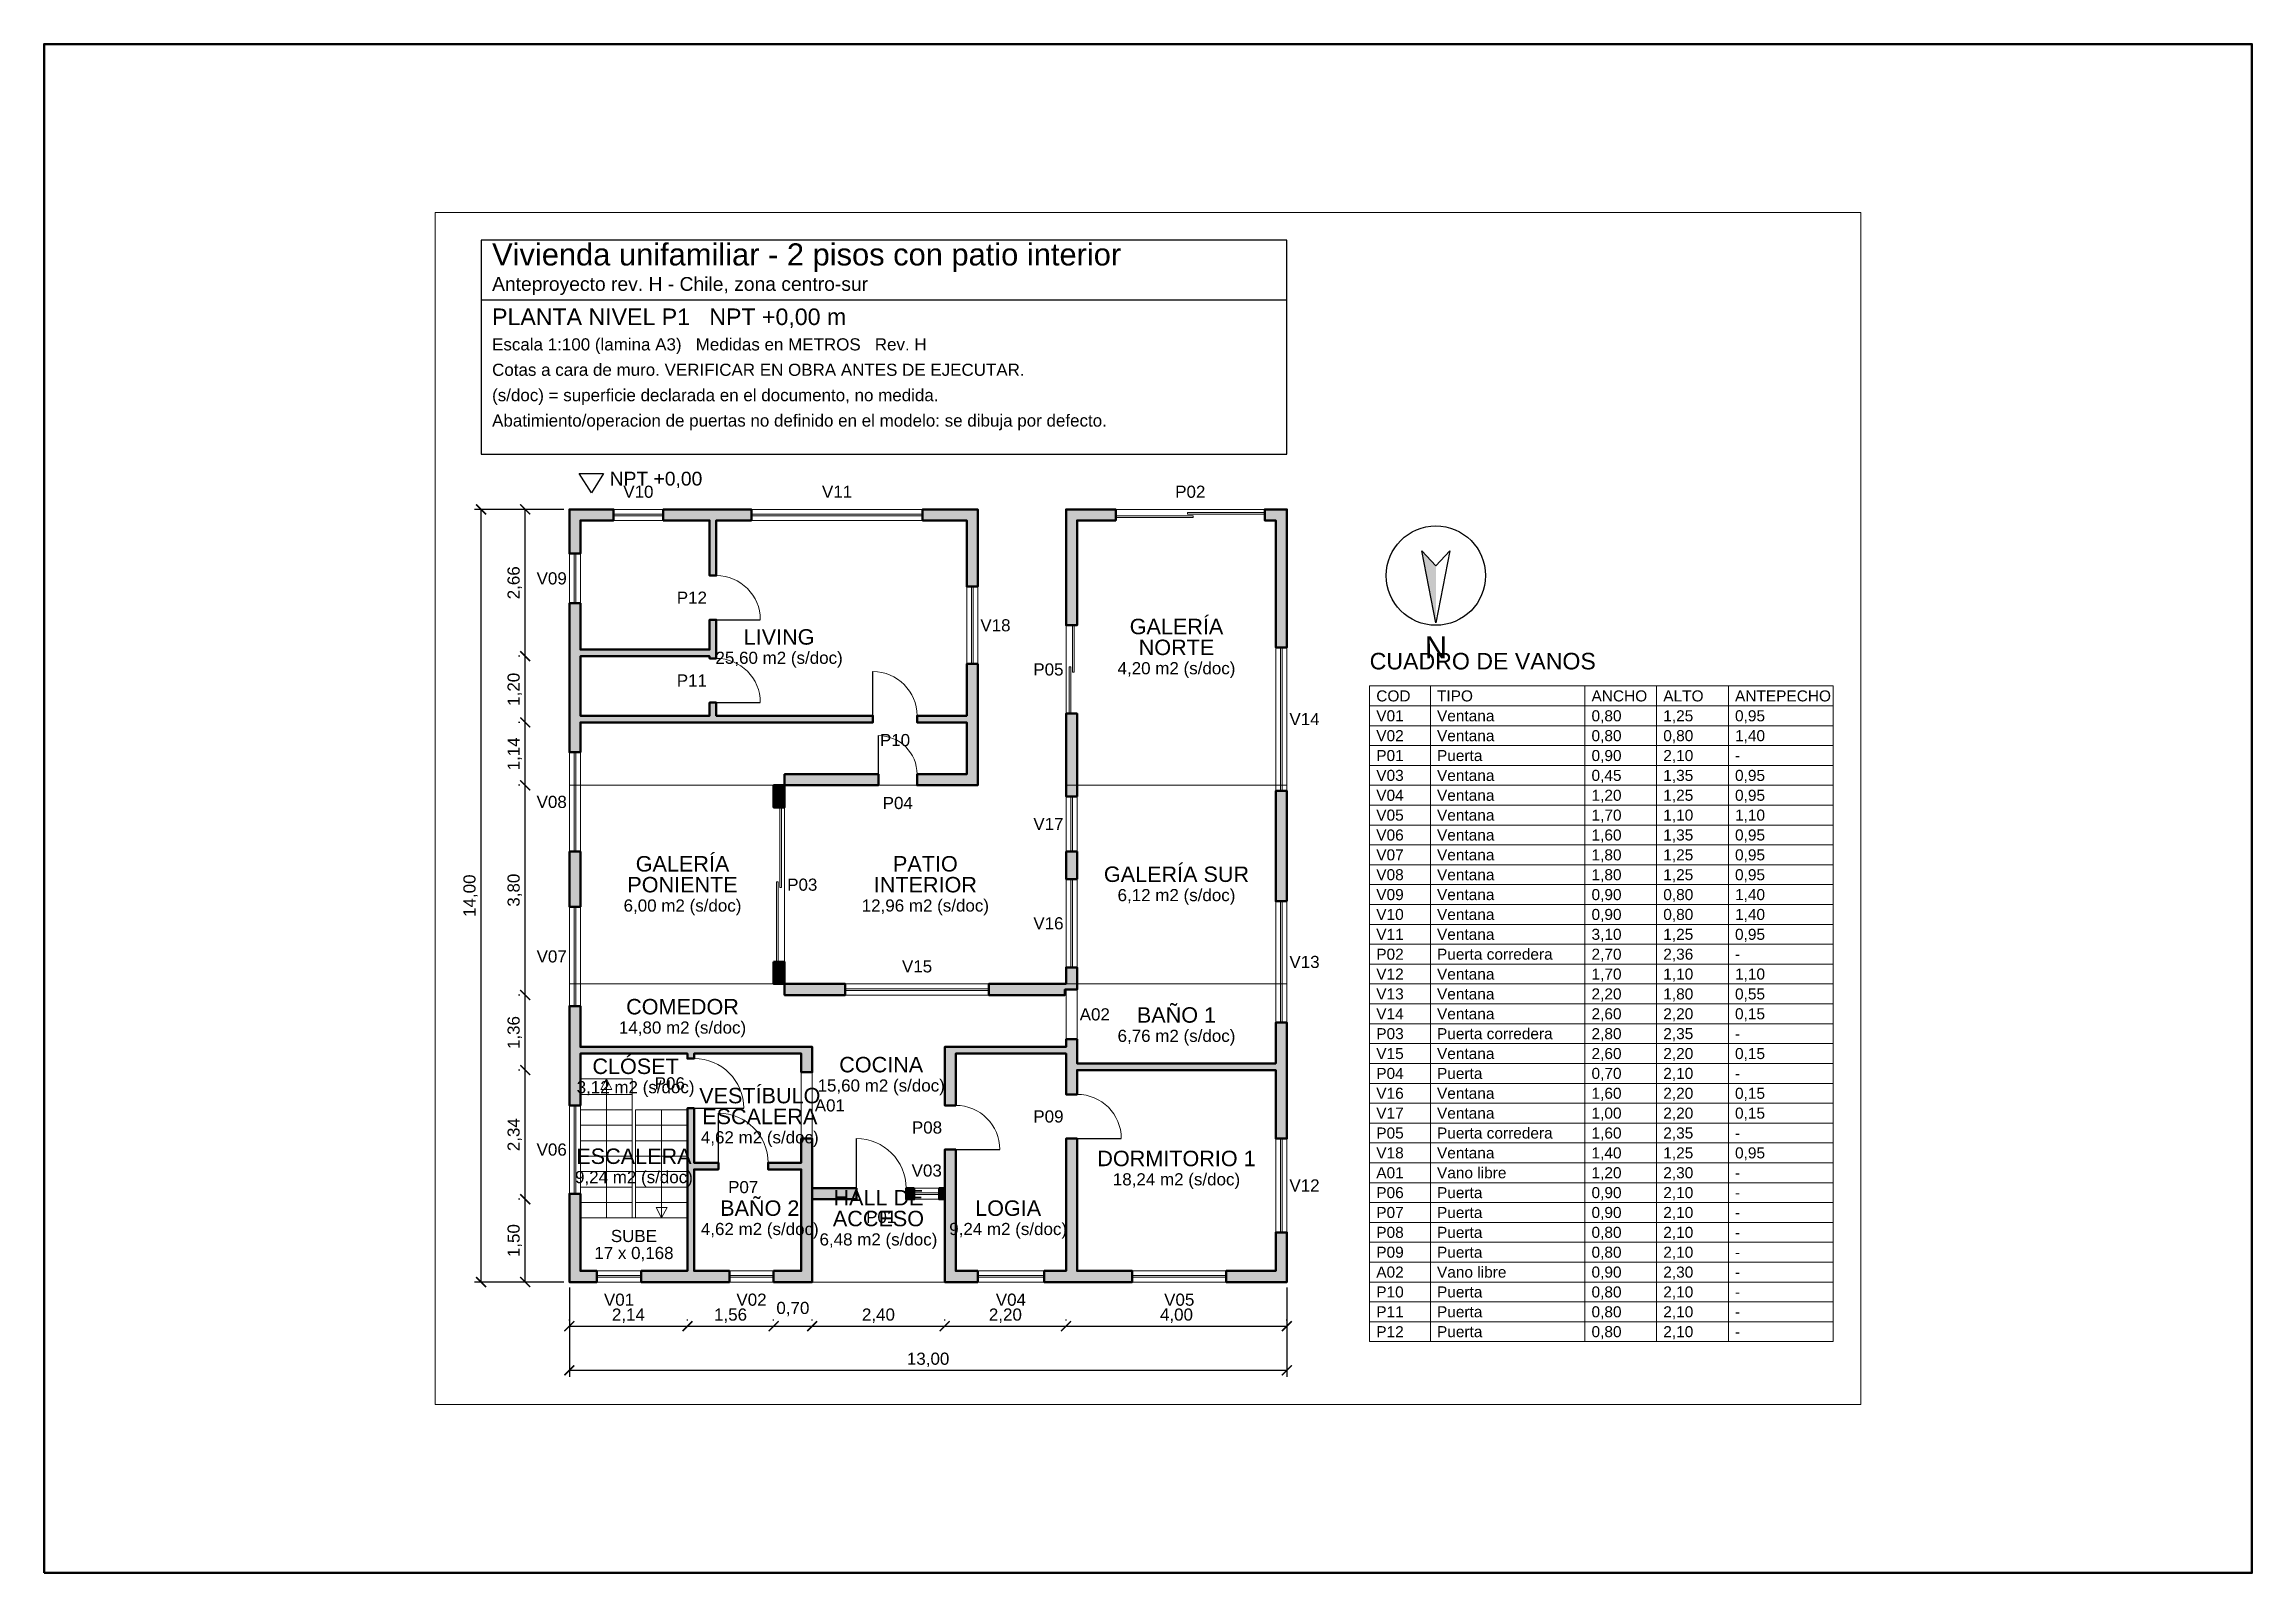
# Paper-space layout 'A3 1-100' of a CAD drawing. Header units: metres, sheet in millimetres. Extents: x 10 to 410, y 10 to 287.
# The model-space entities are those that its viewports show. They can reach past a viewport. Long polylines and large blocks are cut down to what shows.
import ezdxf
from ezdxf.enums import TextEntityAlignment as Align

# ---------------------------------------------------------------- set-up
doc = ezdxf.new("R2010")
doc.units = ezdxf.units.M
doc.linetypes.add('ARQ-SEGM', pattern=[0.4, 0.3, -0.1])
for name, color, linetype, lineweight in [('A-COTA', 1, 'Continuous', 13), ('A-CUAD', 7, 'Continuous', 13), ('A-ESCA', 7, 'Continuous', 18), ('A-LOSA', 8, 'Continuous', 13), ('A-MURO', 7, 'Continuous', 50), ('A-RECI', 5, 'Continuous', 18), ('A-SIMB', 7, 'Continuous', 25), ('A-TEXT', 7, 'Continuous', 25), ('A-VANO', 7, 'Continuous', 18)]:
    doc.layers.add(name, color=color, linetype=linetype, lineweight=lineweight)
doc.layers.add('A-MURO-RELL', color=253, linetype='Continuous')
doc.styles.add('ARQ', font='arial.ttf')
doc.dimstyles.new('ARQ', dxfattribs={"dimtxt": 0.22, "dimasz": 0.18, "dimexe": 0.12, "dimexo": 0.1, "dimgap": 0.08, "dimtad": 1, "dimzin": 0, "dimtxsty": 'ARQ', "dimblk": 'ARCHTICK', "dimcen": 2.5, "dimclrd": 1, "dimclre": 1, "dimclrt": 1, "dimazin": 3, "dimtfac": 1, "dimtmove": 0, "dimatfit": 3})

# ---------------------------------------------------------------- blocks, each defined once
blk = doc.blocks.new('_ARCHTICK')
at = {"color": 0, "linetype": 'BYBLOCK', "const_width": 0.15}
blk.add_lwpolyline([(-0.5, -0.5), (0.5, 0.5)], dxfattribs=at)

msp = doc.modelspace()

# ---------------------------------------------------------------- hatches: boundary and pattern name
at = {"layer": 'A-MURO-RELL'}
for points in [[(0, 13.8), (0, 14), (0.2, 14), (0.8, 14), (0.8, 13.8), (0.2, 13.8), (0.2, 13.2), (0, 13.2)], [(2.54, 14), (2.66, 14), (3.3, 14), (3.3, 13.8), (2.66, 13.8), (2.66, 12.8), (2.54, 12.8), (2.54, 13.8), (1.7, 13.8), (1.7, 14)], [(7.2, 14), (7.4, 14), (7.4, 13.8), (7.4, 12.6), (7.2, 12.6), (7.2, 13.8), (6.4, 13.8), (6.4, 14)], [(9, 13.8), (9, 14), (9.2, 14), (9.9, 14), (9.9, 13.8), (9.2, 13.8), (9.2, 11.9), (9, 11.9)], [(12.8, 14), (13, 14), (13, 13.8), (13, 11.5), (12.8, 11.5), (12.8, 13.8), (12.6, 13.8), (12.6, 14)], [(0, 10.14), (0, 10.26), (0, 11.34), (0, 11.46), (0, 12.3), (0.2, 12.3), (0.2, 11.46), (2.54, 11.46), (2.54, 12), (2.66, 12), (2.66, 11.3), (2.54, 11.3), (2.54, 11.34), (0.2, 11.34), (0.2, 10.26), (2.54, 10.26), (2.54, 10.5), (2.66, 10.5), (2.66, 10.26), (5.5, 10.26), (5.5, 10.14), (0.2, 10.14), (0.2, 9.6), (0, 9.6)], [(7.4, 10.26), (7.4, 10.14), (7.4, 9.2), (7.4, 9), (7.2, 9), (6.3, 9), (6.3, 9.2), (7.2, 9.2), (7.2, 10.14), (6.3, 10.14), (6.3, 10.26), (7.2, 10.26), (7.2, 11.2), (7.4, 11.2)], [(9, 10.2), (9, 10.3), (9.2, 10.3), (9.2, 10.2), (9.2, 8.8), (9, 8.8)], [(3.7, 9), (3.9, 9), (3.9, 8.6), (3.7, 8.6)], [(3.9, 9), (3.9, 9.2), (5.6, 9.2), (5.6, 9)], [(13, 6.9), (12.8, 6.9), (12.8, 8.9), (13, 8.9)], [(0, 7.8), (0.2, 7.8), (0.2, 6.8), (0, 6.8)], [(9, 7.8), (9.2, 7.8), (9.2, 7.3), (9, 7.3)], [(3.7, 5.8), (3.9, 5.8), (3.9, 5.4), (3.7, 5.4)], [(9, 5.4), (9, 5.7), (9.2, 5.7), (9.2, 5.4), (9.2, 5.3), (8.98, 5.3), (8.98, 5.2), (7.6, 5.2), (7.6, 5.4)], [(3.9, 5.4), (5, 5.4), (5, 5.2), (3.9, 5.2)], [(0, 4.14), (0, 4.26), (0, 5), (0.2, 5), (0.2, 4.26), (4.4, 4.26), (4.4, 4.14), (4.4, 4.14), (4.4, 3.8), (4.2, 3.8), (4.2, 4.14), (2.26, 4.14), (2.26, 4.05), (2.14, 4.05), (2.14, 4.14), (0.2, 4.14), (0.2, 3.2), (0, 3.2)], [(13, 3.96), (13, 3.84), (13, 2.6), (12.8, 2.6), (12.8, 3.84), (9.2, 3.84), (9.2, 3.4), (9, 3.4), (9, 3.84), (9, 3.96), (9, 4.14), (7, 4.14), (7, 3.2), (6.8, 3.2), (6.8, 4.14), (6.8, 4.14), (6.8, 4.26), (9, 4.26), (9, 4.4), (9.2, 4.4), (9.2, 3.96), (12.8, 3.96), (12.8, 4.7), (13, 4.7)], [(2.26, 0), (2.14, 0), (1.3, 0), (1.3, 0.2), (2.14, 0.2), (2.14, 3.15), (2.26, 3.15), (2.26, 2.16), (2.7, 2.16), (2.7, 2.04), (2.26, 2.04), (2.26, 0.2), (2.9, 0.2), (2.9, 0)], [(4.4, 2.04), (4.4, 2.04), (4.4, 1.5), (4.4, 1.5), (4.4, 0.2), (4.4, 0), (4.2, 0), (3.7, 0), (3.7, 0.2), (4.2, 0.2), (4.2, 1.5), (4.2, 2.04), (3.6, 2.04), (3.6, 2.16), (4.2, 2.16), (4.2, 2.6), (4.4, 2.6), (4.4, 2.16), (4.4, 2.16)], [(9.2, 0), (9, 0), (8.6, 0), (8.6, 0.2), (9, 0.2), (9, 2.6), (9.2, 2.6), (9.2, 0.2), (10.2, 0.2), (10.2, 0)], [(7, 0), (6.8, 0), (6.8, 0.2), (6.8, 1.5), (6.8, 1.5), (6.8, 2.4), (7, 2.4), (7, 1.5), (7, 0.2), (7.4, 0.2), (7.4, 0)], [(0.2, 0), (0, 0), (0, 0.2), (0, 1.6), (0.2, 1.6), (0.2, 0.2), (0.5, 0.2), (0.5, 0)], [(5.2, 1.7), (5.2, 1.5), (4.4, 1.5), (4.4, 1.7)], [(6.25, 1.7), (6.25, 1.5), (6.1, 1.5), (6.1, 1.7)], [(6.8, 1.7), (6.8, 1.5), (6.7, 1.5), (6.7, 1.7)], [(13, 0.2), (13, 0), (12.8, 0), (11.9, 0), (11.9, 0.2), (12.8, 0.2), (12.8, 0.9), (13, 0.9)]]:
    msp.add_hatch(color=253, dxfattribs=at).paths.add_polyline_path(points)
at = {"layer": 'A-SIMB'}
msp.add_hatch(color=7, dxfattribs=at).paths.add_polyline_path([(15.7, 11.945), (15.448, 13.25), (15.7, 12.98)])

# ---------------------------------------------------------------- linework, layer by layer
at = {"layer": 'A-CUAD'}
for p, q in [((15.6, 10.8), (15.6, -1.08)), ((18.4, 10.8), (18.4, -1.08)), ((19.7, 10.8), (19.7, -1.08)), ((21, 10.8), (21, -1.08)), ((14.5, 10.44), (22.9, 10.44)), ((14.5, 10.08), (22.9, 10.08)), ((14.5, 9.72), (22.9, 9.72)), ((14.5, 9.36), (22.9, 9.36)), ((14.5, 9), (22.9, 9)), ((14.5, 8.64), (22.9, 8.64)), ((14.5, 8.28), (22.9, 8.28)), ((14.5, 7.92), (22.9, 7.92)), ((14.5, 7.56), (22.9, 7.56)), ((14.5, 7.2), (22.9, 7.2)), ((14.5, 6.84), (22.9, 6.84)), ((14.5, 6.48), (22.9, 6.48)), ((14.5, 6.12), (22.9, 6.12)), ((14.5, 5.76), (22.9, 5.76)), ((14.5, 5.4), (22.9, 5.4)), ((14.5, 5.04), (22.9, 5.04)), ((14.5, 4.68), (22.9, 4.68)), ((14.5, 4.32), (22.9, 4.32)), ((14.5, 3.96), (22.9, 3.96)), ((14.5, 3.6), (22.9, 3.6)), ((14.5, 3.24), (22.9, 3.24)), ((14.5, 2.88), (22.9, 2.88)), ((14.5, 2.52), (22.9, 2.52)), ((14.5, 2.16), (22.9, 2.16)), ((14.5, 1.8), (22.9, 1.8)), ((14.5, 1.44), (22.9, 1.44)), ((14.5, 1.08), (22.9, 1.08)), ((14.5, 0.72), (22.9, 0.72)), ((14.5, 0.36), (22.9, 0.36)), ((14.5, 0), (22.9, 0)), ((14.5, -0.36), (22.9, -0.36)), ((14.5, -0.72), (22.9, -0.72))]:
    msp.add_line(p, q, dxfattribs=at)
msp.add_lwpolyline([(14.5, 10.8), (22.9, 10.8), (22.9, -1.08), (14.5, -1.08)], close=True, dxfattribs=at)
at = {"layer": 'A-ESCA'}
for p, q in [((0.67, 1.16), (0.67, 3.68)), ((1.67, 3.12), (1.67, 1.16))]:
    msp.add_line(p, q, dxfattribs=at)
at = {"layer": 'A-ESCA', "linetype": 'ARQ-SEGM'}
for points in [[(0.2, 3.4), (1.14, 3.4), (1.14, 3.68), (0.2, 3.68)], [(0.2, 3.12), (1.14, 3.12), (1.14, 3.4), (0.2, 3.4)], [(0.2, 2.84), (1.14, 2.84), (1.14, 3.12), (0.2, 3.12)], [(0.2, 2.56), (1.14, 2.56), (1.14, 2.84), (0.2, 2.84)], [(0.2, 2.28), (1.14, 2.28), (1.14, 2.56), (0.2, 2.56)], [(0.2, 2), (1.14, 2), (1.14, 2.28), (0.2, 2.28)], [(0.2, 1.72), (1.14, 1.72), (1.14, 2), (0.2, 2)], [(0.2, 1.44), (1.14, 1.44), (1.14, 1.72), (0.2, 1.72)], [(0.2, 1.16), (1.14, 1.16), (1.14, 1.44), (0.2, 1.44)], [(0.2, 0.2), (2.14, 0.2), (2.14, 1.16), (0.2, 1.16)]]:
    msp.add_lwpolyline(points, close=True, dxfattribs=at)
at = {"layer": 'A-ESCA'}
for points in [[(0.67, 3.68), (0.57, 3.488), (0.77, 3.488)], [(1.2, 2.84), (2.14, 2.84), (2.14, 3.12), (1.2, 3.12)], [(1.2, 2.56), (2.14, 2.56), (2.14, 2.84), (1.2, 2.84)], [(1.2, 2.28), (2.14, 2.28), (2.14, 2.56), (1.2, 2.56)], [(1.2, 2), (2.14, 2), (2.14, 2.28), (1.2, 2.28)], [(1.2, 1.72), (2.14, 1.72), (2.14, 2), (1.2, 2)], [(1.2, 1.44), (2.14, 1.44), (2.14, 1.72), (1.2, 1.72)], [(1.2, 1.16), (2.14, 1.16), (2.14, 1.44), (1.2, 1.44)], [(1.67, 1.16), (1.57, 1.352), (1.77, 1.352)]]:
    msp.add_lwpolyline(points, close=True, dxfattribs=at)
at = {"layer": 'A-LOSA'}
for points in [[(0, 9), (7.4, 9), (7.4, 14), (0, 14)], [(9, 9), (13, 9), (13, 14), (9, 14)], [(0, 5.4), (3.9, 5.4), (3.9, 9), (0, 9)], [(9, 5.4), (13, 5.4), (13, 9), (9, 9)], [(0, 0), (13, 0), (13, 5.4), (0, 5.4)]]:
    msp.add_lwpolyline(points, close=True, dxfattribs=at)
at = {"layer": 'A-MURO'}
for points in [[(0, 13.8), (0, 14), (0.2, 14), (0.8, 14), (0.8, 13.8), (0.2, 13.8), (0.2, 13.2), (0, 13.2)], [(2.54, 14), (2.66, 14), (3.3, 14), (3.3, 13.8), (2.66, 13.8), (2.66, 12.8), (2.54, 12.8), (2.54, 13.8), (1.7, 13.8), (1.7, 14)], [(7.2, 14), (7.4, 14), (7.4, 13.8), (7.4, 12.6), (7.2, 12.6), (7.2, 13.8), (6.4, 13.8), (6.4, 14)], [(9, 13.8), (9, 14), (9.2, 14), (9.9, 14), (9.9, 13.8), (9.2, 13.8), (9.2, 11.9), (9, 11.9)], [(12.8, 14), (13, 14), (13, 13.8), (13, 11.5), (12.8, 11.5), (12.8, 13.8), (12.6, 13.8), (12.6, 14)], [(0, 10.14), (0, 10.26), (0, 11.34), (0, 11.46), (0, 12.3), (0.2, 12.3), (0.2, 11.46), (2.54, 11.46), (2.54, 12), (2.66, 12), (2.66, 11.3), (2.54, 11.3), (2.54, 11.34), (0.2, 11.34), (0.2, 10.26), (2.54, 10.26), (2.54, 10.5), (2.66, 10.5), (2.66, 10.26), (5.5, 10.26), (5.5, 10.14), (0.2, 10.14), (0.2, 9.6), (0, 9.6)], [(7.4, 10.26), (7.4, 10.14), (7.4, 9.2), (7.4, 9), (7.2, 9), (6.3, 9), (6.3, 9.2), (7.2, 9.2), (7.2, 10.14), (6.3, 10.14), (6.3, 10.26), (7.2, 10.26), (7.2, 11.2), (7.4, 11.2)], [(9, 10.2), (9, 10.3), (9.2, 10.3), (9.2, 10.2), (9.2, 8.8), (9, 8.8)], [(3.7, 9), (3.9, 9), (3.9, 8.6), (3.7, 8.6)], [(3.9, 9), (3.9, 9.2), (5.6, 9.2), (5.6, 9)], [(13, 6.9), (12.8, 6.9), (12.8, 8.9), (13, 8.9)], [(0, 7.8), (0.2, 7.8), (0.2, 6.8), (0, 6.8)], [(9, 7.8), (9.2, 7.8), (9.2, 7.3), (9, 7.3)], [(3.7, 5.8), (3.9, 5.8), (3.9, 5.4), (3.7, 5.4)], [(9, 5.4), (9, 5.7), (9.2, 5.7), (9.2, 5.4), (9.2, 5.3), (8.98, 5.3), (8.98, 5.2), (7.6, 5.2), (7.6, 5.4)], [(3.9, 5.4), (5, 5.4), (5, 5.2), (3.9, 5.2)], [(0, 4.14), (0, 4.26), (0, 5), (0.2, 5), (0.2, 4.26), (4.4, 4.26), (4.4, 4.14), (4.4, 4.14), (4.4, 3.8), (4.2, 3.8), (4.2, 4.14), (2.26, 4.14), (2.26, 4.05), (2.14, 4.05), (2.14, 4.14), (0.2, 4.14), (0.2, 3.2), (0, 3.2)], [(13, 3.96), (13, 3.84), (13, 2.6), (12.8, 2.6), (12.8, 3.84), (9.2, 3.84), (9.2, 3.4), (9, 3.4), (9, 3.84), (9, 3.96), (9, 4.14), (7, 4.14), (7, 3.2), (6.8, 3.2), (6.8, 4.14), (6.8, 4.14), (6.8, 4.26), (9, 4.26), (9, 4.4), (9.2, 4.4), (9.2, 3.96), (12.8, 3.96), (12.8, 4.7), (13, 4.7)], [(2.26, 0), (2.14, 0), (1.3, 0), (1.3, 0.2), (2.14, 0.2), (2.14, 3.15), (2.26, 3.15), (2.26, 2.16), (2.7, 2.16), (2.7, 2.04), (2.26, 2.04), (2.26, 0.2), (2.9, 0.2), (2.9, 0)], [(4.4, 2.04), (4.4, 2.04), (4.4, 1.5), (4.4, 1.5), (4.4, 0.2), (4.4, 0), (4.2, 0), (3.7, 0), (3.7, 0.2), (4.2, 0.2), (4.2, 1.5), (4.2, 2.04), (3.6, 2.04), (3.6, 2.16), (4.2, 2.16), (4.2, 2.6), (4.4, 2.6), (4.4, 2.16), (4.4, 2.16)], [(9.2, 0), (9, 0), (8.6, 0), (8.6, 0.2), (9, 0.2), (9, 2.6), (9.2, 2.6), (9.2, 0.2), (10.2, 0.2), (10.2, 0)], [(7, 0), (6.8, 0), (6.8, 0.2), (6.8, 1.5), (6.8, 1.5), (6.8, 2.4), (7, 2.4), (7, 1.5), (7, 0.2), (7.4, 0.2), (7.4, 0)], [(0.2, 0), (0, 0), (0, 0.2), (0, 1.6), (0.2, 1.6), (0.2, 0.2), (0.5, 0.2), (0.5, 0)], [(5.2, 1.7), (5.2, 1.5), (4.4, 1.5), (4.4, 1.7)], [(6.25, 1.7), (6.25, 1.5), (6.1, 1.5), (6.1, 1.7)], [(6.8, 1.7), (6.8, 1.5), (6.7, 1.5), (6.7, 1.7)], [(13, 0.2), (13, 0), (12.8, 0), (11.9, 0), (11.9, 0.2), (12.8, 0.2), (12.8, 0.9), (13, 0.9)]]:
    msp.add_lwpolyline(points, close=True, dxfattribs=at)
at = {"layer": 'A-SIMB'}
for points in [[(0.4, 14.3), (0.18, 14.652), (0.62, 14.652)], [(15.7, 11.945), (15.448, 13.25), (15.7, 12.98), (15.952, 13.25)]]:
    msp.add_lwpolyline(points, close=True, dxfattribs=at)
msp.add_circle((15.7, 12.8), 0.9, dxfattribs=at)
at = {"layer": 'A-TEXT'}
msp.add_line((-1.6, 17.8), (13, 17.8), dxfattribs=at)
msp.add_lwpolyline([(-1.6, 15), (13, 15), (13, 18.88), (-1.6, 18.88)], close=True, dxfattribs=at)
at = {"layer": 'A-VANO'}
for p, q in [((0.8, 14), (1.7, 14)), ((3.3, 14), (6.4, 14)), ((0.8, 13.8), (1.7, 13.8)), ((3.3, 13.8), (6.4, 13.8)), ((0, 12.3), (0, 13.2)), ((0.2, 12.3), (0.2, 13.2)), ((7.2, 11.2), (7.2, 12.6)), ((7.4, 11.2), (7.4, 12.6)), ((12.8, 8.9), (12.8, 11.5)), ((13, 8.9), (13, 11.5)), ((0, 7.8), (0, 9.6)), ((0.2, 7.8), (0.2, 9.6)), ((9, 7.8), (9, 8.8)), ((9.2, 7.8), (9.2, 8.8)), ((9, 5.7), (9, 7.3)), ((9.2, 5.7), (9.2, 7.3)), ((0, 5), (0, 6.8)), ((0.2, 5), (0.2, 6.8)), ((12.8, 4.7), (12.8, 6.9)), ((13, 4.7), (13, 6.9)), ((5, 5.4), (7.6, 5.4)), ((5, 5.2), (7.6, 5.2)), ((0, 1.6), (0, 3.2)), ((0.2, 1.6), (0.2, 3.2)), ((12.8, 0.9), (12.8, 2.6)), ((13, 0.9), (13, 2.6)), ((6.25, 1.7), (6.7, 1.7)), ((6.25, 1.5), (6.7, 1.5)), ((0.5, 0.2), (1.3, 0.2)), ((0.5, 0), (1.3, 0)), ((2.9, 0.2), (3.7, 0.2)), ((2.9, 0), (3.7, 0)), ((7.4, 0.2), (8.6, 0.2)), ((7.4, 0), (8.6, 0)), ((10.2, 0.2), (11.9, 0.2)), ((10.2, 0), (11.9, 0))]:
    msp.add_line(p, q, dxfattribs=at)
at = {"layer": 'A-VANO', "lineweight": 13}
for p, q in [((0.8, 13.915), (1.7, 13.915)), ((0.8, 13.885), (1.7, 13.885)), ((3.3, 13.915), (6.4, 13.915)), ((3.3, 13.885), (6.4, 13.885)), ((0.085, 12.3), (0.085, 13.2)), ((0.115, 12.3), (0.115, 13.2)), ((7.285, 11.2), (7.285, 12.6)), ((7.315, 11.2), (7.315, 12.6)), ((12.885, 8.9), (12.885, 11.5)), ((12.915, 8.9), (12.915, 11.5)), ((0.085, 7.8), (0.085, 9.6)), ((0.115, 7.8), (0.115, 9.6)), ((9.085, 7.8), (9.085, 8.8)), ((9.115, 7.8), (9.115, 8.8)), ((9.085, 5.7), (9.085, 7.3)), ((9.115, 5.7), (9.115, 7.3)), ((0.085, 5), (0.085, 6.8)), ((0.115, 5), (0.115, 6.8)), ((12.885, 4.7), (12.885, 6.9)), ((12.915, 4.7), (12.915, 6.9)), ((5, 5.315), (7.6, 5.315)), ((5, 5.285), (7.6, 5.285)), ((0.085, 1.6), (0.085, 3.2)), ((0.115, 1.6), (0.115, 3.2)), ((12.885, 0.9), (12.885, 2.6)), ((12.915, 0.9), (12.915, 2.6)), ((6.25, 1.615), (6.7, 1.615)), ((6.25, 1.585), (6.7, 1.585)), ((0.5, 0.115), (1.3, 0.115)), ((0.5, 0.085), (1.3, 0.085)), ((2.9, 0.115), (3.7, 0.115)), ((2.9, 0.085), (3.7, 0.085)), ((7.4, 0.115), (8.6, 0.115)), ((7.4, 0.085), (8.6, 0.085)), ((10.2, 0.115), (11.9, 0.115)), ((10.2, 0.085), (11.9, 0.085))]:
    msp.add_line(p, q, dxfattribs=at)
at = {"layer": 'A-VANO', "lineweight": 25}
for p, q in [((2.66, 12), (3.46, 12)), ((5.5, 10.26), (5.5, 11.06)), ((2.66, 10.5), (3.46, 10.5)), ((5.6, 9.2), (5.6, 9.9)), ((2.26, 3.15), (3.16, 3.15)), ((2.7, 2.16), (2.7, 3.06)), ((5.2, 1.7), (5.2, 2.6)), ((9.2, 2.6), (10, 2.6)), ((7, 2.4), (7.8, 2.4))]:
    msp.add_line(p, q, dxfattribs=at)
at = {"layer": 'A-VANO', "linetype": 'ARQ-SEGM'}
for p, q in [((9, 4.4), (9, 5.3)), ((9.2, 4.4), (9.2, 5.3)), ((4.2, 2.6), (4.2, 3.8)), ((4.4, 2.6), (4.4, 3.8))]:
    msp.add_line(p, q, dxfattribs=at)
at = {"layer": 'A-VANO'}
for points in [[(9.9, 13.855), (11.3, 13.855), (11.3, 13.885), (9.9, 13.885)], [(11.2, 13.915), (12.6, 13.915), (12.6, 13.945), (11.2, 13.945)], [(9.115, 11.05), (9.115, 11.9), (9.145, 11.9), (9.145, 11.05)], [(9.055, 10.3), (9.055, 11.15), (9.085, 11.15), (9.085, 10.3)], [(3.815, 7.15), (3.815, 8.6), (3.845, 8.6), (3.845, 7.15)], [(3.755, 5.8), (3.755, 7.25), (3.785, 7.25), (3.785, 5.8)]]:
    msp.add_lwpolyline(points, close=True, dxfattribs=at)
for centre, radius in [((2.66, 12), 0.8), ((2.66, 10.5), 0.8), ((5.5, 10.26), 0.8), ((5.6, 9.2), 0.7), ((2.26, 3.15), 0.9), ((7, 2.4), 0.8), ((9.2, 2.6), 0.8), ((2.7, 2.16), 0.9), ((5.2, 1.7), 0.9)]:
    msp.add_arc(centre, radius, 0, 90, dxfattribs=at)

# ---------------------------------------------------------------- texts
at = {"layer": 'A-CUAD', "style": 'ARQ'}
msp.add_text('CUADRO DE VANOS', height=0.3, dxfattribs=at).set_placement((14.5, 11.1))
for s, p in [('COD', (14.62, 10.62)), ('TIPO', (15.72, 10.62)), ('ANCHO', (18.52, 10.62)), ('ALTO', (19.82, 10.62)), ('ANTEPECHO', (21.12, 10.62)), ('V01', (14.62, 10.26)), ('V02', (14.62, 9.9)), ('Ventana', (15.72, 10.26)), ('Ventana', (15.72, 9.9)), ('0,80', (18.52, 10.26)), ('0,80', (18.52, 9.9)), ('0,80', (19.82, 9.9)), ('1,25', (19.82, 10.26)), ('0,95', (21.12, 10.26)), ('1,40', (21.12, 9.9)), ('P01', (14.62, 9.54)), ('Puerta', (15.72, 9.54)), ('0,90', (18.52, 9.54)), ('2,10', (19.82, 9.54)), ('V03', (14.62, 9.18)), ('Ventana', (15.72, 9.18)), ('0,45', (18.52, 9.18)), ('1,35', (19.82, 9.18)), ('0,95', (21.12, 9.18)), ('-', (21.12, 9.54)), ('V04', (14.62, 8.82)), ('Ventana', (15.72, 8.82)), ('1,20', (18.52, 8.82)), ('1,25', (19.82, 8.82)), ('0,95', (21.12, 8.82)), ('V05', (14.62, 8.46)), ('Ventana', (15.72, 8.46)), ('1,70', (18.52, 8.46)), ('1,10', (19.82, 8.46)), ('1,10', (21.12, 8.46)), ('V06', (14.62, 8.1)), ('Ventana', (15.72, 8.1)), ('1,60', (18.52, 8.1)), ('1,35', (19.82, 8.1)), ('0,95', (21.12, 8.1)), ('V07', (14.62, 7.74)), ('Ventana', (15.72, 7.74)), ('1,80', (18.52, 7.74)), ('1,25', (19.82, 7.74)), ('0,95', (21.12, 7.74)), ('V08', (14.62, 7.38)), ('Ventana', (15.72, 7.38)), ('1,80', (18.52, 7.38)), ('1,25', (19.82, 7.38)), ('0,95', (21.12, 7.38)), ('V09', (14.62, 7.02)), ('Ventana', (15.72, 7.02)), ('0,90', (18.52, 7.02)), ('0,80', (19.82, 7.02)), ('1,40', (21.12, 7.02)), ('V10', (14.62, 6.66)), ('V11', (14.62, 6.3)), ('Ventana', (15.72, 6.66)), ('Ventana', (15.72, 6.3)), ('0,90', (18.52, 6.66)), ('3,10', (18.52, 6.3)), ('0,80', (19.82, 6.66)), ('1,25', (19.82, 6.3)), ('0,95', (21.12, 6.3)), ('1,40', (21.12, 6.66)), ('P02', (14.62, 5.94)), ('Puerta corredera', (15.72, 5.94)), ('2,70', (18.52, 5.94)), ('2,36', (19.82, 5.94)), ('V12', (14.62, 5.58)), ('Ventana', (15.72, 5.58)), ('1,70', (18.52, 5.58)), ('1,10', (19.82, 5.58)), ('-', (21.12, 5.94)), ('1,10', (21.12, 5.58)), ('V13', (14.62, 5.22)), ('Ventana', (15.72, 5.22)), ('2,20', (18.52, 5.22)), ('1,80', (19.82, 5.22)), ('0,55', (21.12, 5.22)), ('V14', (14.62, 4.86)), ('Ventana', (15.72, 4.86)), ('2,60', (18.52, 4.86)), ('2,20', (19.82, 4.86)), ('0,15', (21.12, 4.86)), ('P03', (14.62, 4.5)), ('Puerta corredera', (15.72, 4.5)), ('2,80', (18.52, 4.5)), ('2,35', (19.82, 4.5)), ('-', (21.12, 4.5)), ('V15', (14.62, 4.14)), ('Ventana', (15.72, 4.14)), ('2,60', (18.52, 4.14)), ('2,20', (19.82, 4.14)), ('0,15', (21.12, 4.14)), ('P04', (14.62, 3.78)), ('Puerta', (15.72, 3.78)), ('0,70', (18.52, 3.78)), ('2,10', (19.82, 3.78)), ('-', (21.12, 3.78)), ('V16', (14.62, 3.42)), ('Ventana', (15.72, 3.42)), ('1,60', (18.52, 3.42)), ('2,20', (19.82, 3.42)), ('0,15', (21.12, 3.42)), ('V17', (14.62, 3.06)), ('P05', (14.62, 2.7)), ('Ventana', (15.72, 3.06)), ('Puerta corredera', (15.72, 2.7)), ('1,00', (18.52, 3.06)), ('1,60', (18.52, 2.7)), ('2,20', (19.82, 3.06)), ('2,35', (19.82, 2.7)), ('0,15', (21.12, 3.06)), ('V18', (14.62, 2.34)), ('Ventana', (15.72, 2.34)), ('1,40', (18.52, 2.34)), ('1,25', (19.82, 2.34)), ('0,95', (21.12, 2.34)), ('-', (21.12, 2.7)), ('A01', (14.62, 1.98)), ('Vano libre', (15.72, 1.98)), ('1,20', (18.52, 1.98)), ('2,30', (19.82, 1.98)), ('P06', (14.62, 1.62)), ('Puerta', (15.72, 1.62)), ('0,90', (18.52, 1.62)), ('2,10', (19.82, 1.62)), ('-', (21.12, 1.98)), ('-', (21.12, 1.62)), ('P07', (14.62, 1.26)), ('Puerta', (15.72, 1.26)), ('0,90', (18.52, 1.26)), ('2,10', (19.82, 1.26)), ('-', (21.12, 1.26)), ('P08', (14.62, 0.9)), ('Puerta', (15.72, 0.9)), ('0,80', (18.52, 0.9)), ('2,10', (19.82, 0.9)), ('-', (21.12, 0.9)), ('P09', (14.62, 0.54)), ('Puerta', (15.72, 0.54)), ('0,80', (18.52, 0.54)), ('2,10', (19.82, 0.54)), ('-', (21.12, 0.54)), ('A02', (14.62, 0.18)), ('Vano libre', (15.72, 0.18)), ('0,90', (18.52, 0.18)), ('2,30', (19.82, 0.18)), ('-', (21.12, 0.18)), ('P10', (14.62, -0.18)), ('Puerta', (15.72, -0.18)), ('0,80', (18.52, -0.18)), ('2,10', (19.82, -0.18)), ('-', (21.12, -0.18)), ('P11', (14.62, -0.54)), ('P12', (14.62, -0.9)), ('Puerta', (15.72, -0.54)), ('Puerta', (15.72, -0.9)), ('0,80', (18.52, -0.54)), ('0,80', (18.52, -0.9)), ('2,10', (19.82, -0.54)), ('2,10', (19.82, -0.9)), ('-', (21.12, -0.54)), ('-', (21.12, -0.9))]:
    msp.add_text(s, height=0.2, dxfattribs=at).set_placement(p, align=Align.MIDDLE_LEFT)
at = {"layer": 'A-ESCA', "style": 'ARQ'}
for s, p in [('SUBE', (1.17, 0.834)), ('17 x 0,168', (1.17, 0.526))]:
    msp.add_text(s, height=0.22, dxfattribs=at).set_placement(p, align=Align.MIDDLE_CENTER)
at = {"layer": 'A-RECI', "style": 'ARQ'}
for s, height, p in [('GALERÍA', 0.28, (11, 11.878)), ('LIVING', 0.28, (3.8, 11.689)), ('NORTE', 0.28, (11, 11.5)), ('25,60 m2 (s/doc)', 0.22, (3.8, 11.311)), ('4,20 m2 (s/doc)', 0.22, (11, 11.122)), ('GALERÍA', 0.28, (2.05, 7.578)), ('PATIO', 0.28, (6.45, 7.578)), ('GALERÍA SUR', 0.28, (11, 7.389)), ('PONIENTE', 0.28, (2.05, 7.2)), ('INTERIOR', 0.28, (6.45, 7.2)), ('6,00 m2 (s/doc)', 0.22, (2.05, 6.822)), ('12,96 m2 (s/doc)', 0.22, (6.45, 6.822)), ('6,12 m2 (s/doc)', 0.22, (11, 7.011)), ('COMEDOR', 0.28, (2.05, 4.989)), ('BAÑO 1', 0.28, (11, 4.839)), ('14,80 m2 (s/doc)', 0.22, (2.05, 4.611)), ('6,76 m2 (s/doc)', 0.22, (11, 4.461)), ('CLÓSET', 0.28, (1.2, 3.909)), ('COCINA', 0.28, (5.65, 3.939)), ('3,12 m2 (s/doc)', 0.22, (1.2, 3.531)), ('15,60 m2 (s/doc)', 0.22, (5.65, 3.561)), ('VESTÍBULO', 0.28, (3.45, 3.378)), ('ESCALERA', 0.28, (3.45, 3)), ('ESCALERA', 0.28, (1.17, 2.279)), ('4,62 m2 (s/doc)', 0.22, (3.45, 2.622)), ('9,24 m2 (s/doc)', 0.22, (1.17, 1.901)), ('DORMITORIO 1', 0.28, (11, 2.239)), ('HALL DE', 0.28, (5.6, 1.528)), ('18,24 m2 (s/doc)', 0.22, (11, 1.861)), ('BAÑO 2', 0.28, (3.45, 1.339)), ('ACCESO', 0.28, (5.6, 1.15)), ('LOGIA', 0.28, (7.95, 1.339)), ('4,62 m2 (s/doc)', 0.22, (3.45, 0.961)), ('6,48 m2 (s/doc)', 0.22, (5.6, 0.772)), ('9,24 m2 (s/doc)', 0.22, (7.95, 0.961))]:
    msp.add_text(s, height=height, dxfattribs=at).set_placement(p, align=Align.MIDDLE_CENTER)
at = {"layer": 'A-SIMB', "style": 'ARQ'}
msp.add_text('NPT +0,00', height=0.25, dxfattribs=at).set_placement((0.73, 14.432))
msp.add_text('N', height=0.4, dxfattribs=at).set_placement((15.7, 11.5), align=Align.MIDDLE_CENTER)
at = {"layer": 'A-TEXT', "style": 'ARQ'}
for s, height, p in [('Vivienda unifamiliar - 2 pisos con patio interior', 0.4, (-1.4, 18.42)), ('Anteproyecto rev. H - Chile, zona centro-sur', 0.25, (-1.4, 17.96)), ('PLANTA NIVEL P1   NPT +0,00 m', 0.3, (-1.4, 17.34)), ('Escala 1:100 (lamina A3)   Medidas en METROS   Rev. H', 0.22, (-1.4, 16.88)), ('Cotas a cara de muro. VERIFICAR EN OBRA ANTES DE EJECUTAR.', 0.22, (-1.4, 16.42)), ('(s/doc) = superficie declarada en el documento, no medida.', 0.22, (-1.4, 15.96)), ('Abatimiento/operacion de puertas no definido en el modelo: se dibuja por defecto.', 0.22, (-1.4, 15.5))]:
    msp.add_text(s, height=height, dxfattribs=at).set_placement(p)
at = {"layer": 'A-VANO', "style": 'ARQ'}
for s, p in [('V10', (1.25, 14.32)), ('V11', (4.85, 14.32)), ('P02', (11.25, 14.32)), ('V09', (-0.32, 12.75)), ('P12', (2.22, 12.4)), ('V18', (7.72, 11.9)), ('P05', (8.68, 11.1)), ('P11', (2.22, 10.9)), ('V14', (13.32, 10.2)), ('P10', (5.9, 9.82)), ('V08', (-0.32, 8.7)), ('P04', (5.95, 8.68)), ('V17', (8.68, 8.3)), ('P03', (4.22, 7.2)), ('V16', (8.68, 6.5)), ('V07', (-0.32, 5.9)), ('V15', (6.3, 5.72)), ('V13', (13.32, 5.8)), ('A02', (9.52, 4.85)), ('P06', (1.82, 3.6)), ('A01', (4.72, 3.2)), ('P08', (6.48, 2.8)), ('P09', (8.68, 3)), ('V06', (-0.32, 2.4)), ('V03', (6.475, 2.02)), ('P07', (3.15, 1.72)), ('V12', (13.32, 1.75)), ('P01', (5.65, 1.18)), ('V01', (0.9, -0.32)), ('V02', (3.3, -0.32)), ('V04', (8, -0.32)), ('V05', (11.05, -0.32))]:
    msp.add_text(s, height=0.22, dxfattribs=at).set_placement(p, align=Align.MIDDLE_CENTER)

# ---------------------------------------------------------------- dimensions: what is measured, and where the dimension line sits
at = {"layer": 'A-COTA'}
for base, p1, p2 in [((-1.6, 0), (0, 0), (0, 14)), ((-0.8, 11.34), (-0.8, 11.34), (-0.8, 14)), ((-0.8, 10.14), (-0.8, 10.14), (-0.8, 11.34)), ((-0.8, 9), (-0.8, 9), (-0.8, 10.14)), ((-0.8, 5.2), (-0.8, 5.2), (-0.8, 9)), ((-0.8, 3.84), (-0.8, 3.84), (-0.8, 5.2)), ((-0.8, 1.5), (-0.8, 1.5), (-0.8, 3.84)), ((-0.8, 0), (-0.8, 0), (-0.8, 1.5))]:
    msp.add_linear_dim(base=base, p1=p1, p2=p2, angle=90, dimstyle='ARQ', dxfattribs=at).render()
for base, p1, p2 in [((0, -1.6), (0, 0), (13, 0)), ((3.7, -0.8), (3.7, -0.8), (4.4, -0.8)), ((0, -0.8), (0, -0.8), (2.14, -0.8)), ((2.14, -0.8), (2.14, -0.8), (3.7, -0.8)), ((4.4, -0.8), (4.4, -0.8), (6.8, -0.8)), ((6.8, -0.8), (6.8, -0.8), (9, -0.8)), ((9, -0.8), (9, -0.8), (13, -0.8))]:
    msp.add_linear_dim(base=base, p1=p1, p2=p2, dimstyle='ARQ', dxfattribs=at).render()

psp = doc.layouts.new('A3 1-100')

# ---------------------------------------------------------------- linework, layer by layer
at = {"layer": 'A-TEXT', "lineweight": 50}
psp.add_lwpolyline([(10, 10), (410, 10), (410, 287), (10, 287)], close=True, dxfattribs=at)

# ---------------------------------------------------------------- viewports
at = {"layer": 'VIEWPORTS'}
psp.add_viewport(center=(210, 148.5), size=(258.31, 216), view_center_point=(10.484, 8.58), view_height=21.6, dxfattribs=at)

doc.saveas('drawing.dxf')
